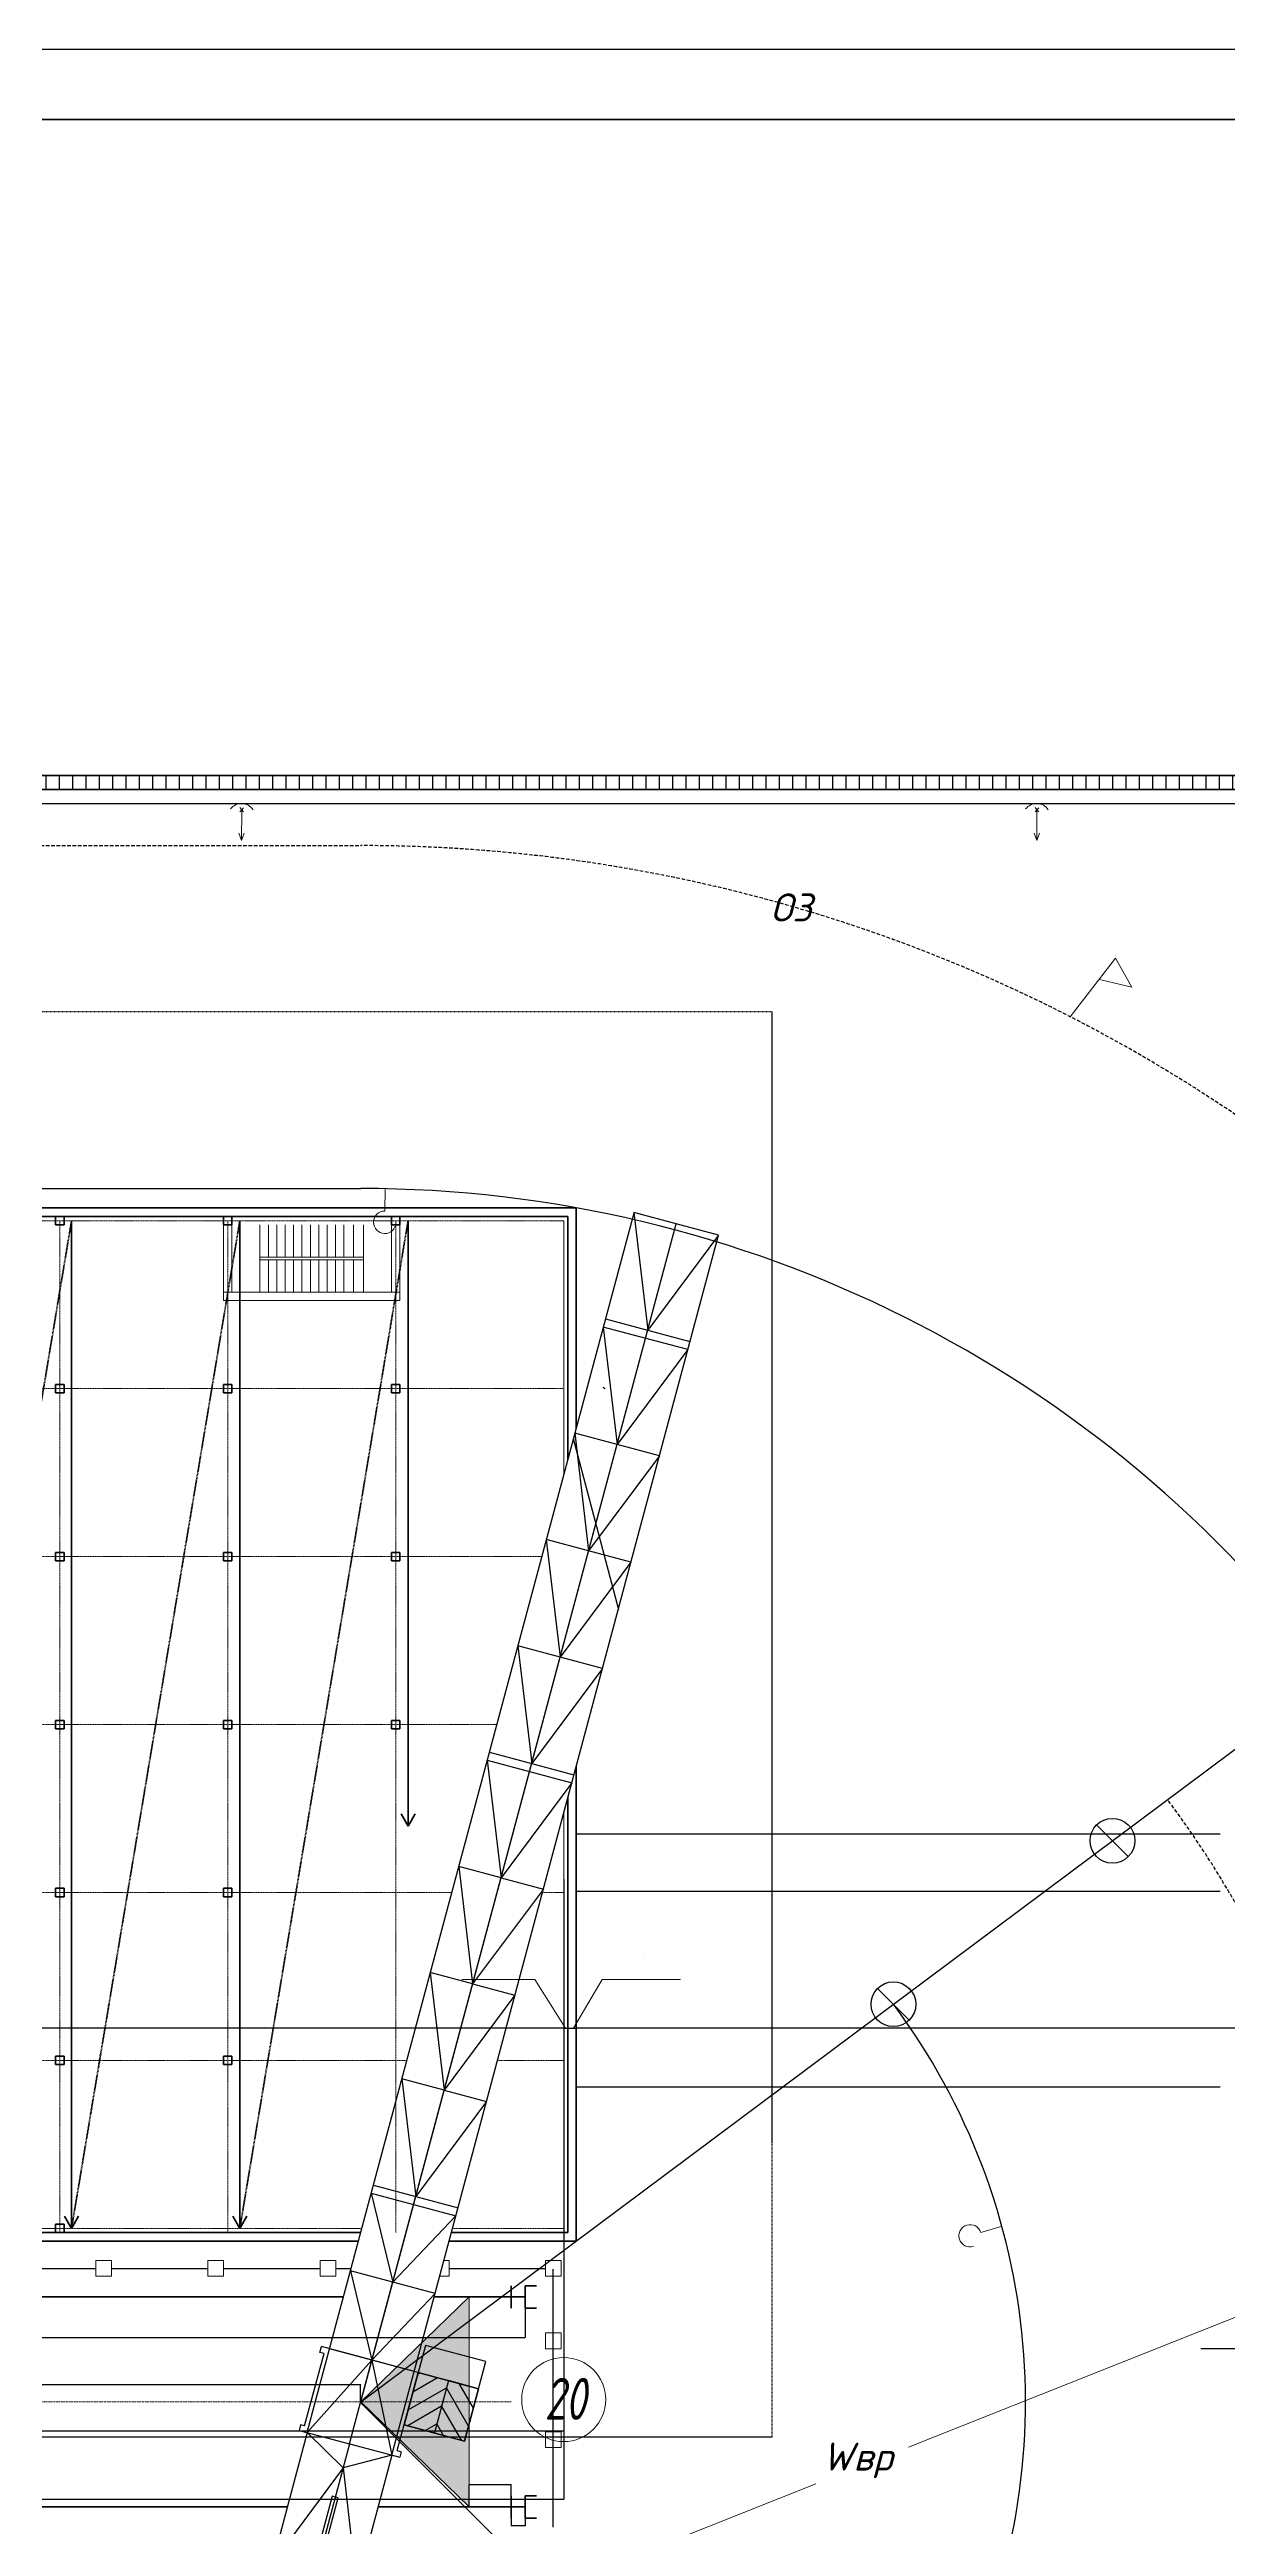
# Model space of a CAD drawing. Header units: millimetres. Extents: x -345369 to 252202, y 74562 to 424723.
# Drawn here: x -311697 to -303281, y 218973 to 236670 of the extents above; entities that cross this region are included whole.
import ezdxf

# ---------------------------------------------------------------- set-up
doc = ezdxf.new("R2010")
doc.units = ezdxf.units.MM
for name, pattern in [('ACAD_ISO10W100', [18, 12, -3, 0, -3]), ('DASHED2', [9.525, 6.35, -3.175]), ('DASHEDX2', [38.1, 25.4, -12.7]), ('GOST2.303 6', [12, 8, -1.5, 1, -1.5]), ('невидимая', [9.525, 6.35, -3.175])]:
    doc.linetypes.add(name, pattern=pattern)
for name, color, linetype, lineweight in [('0.3 мм', 7, 'Continuous', 30), ('0.5 мм', 7, 'Continuous', 50), ('красный', 1, 'Continuous', 13)]:
    doc.layers.add(name, color=color, linetype=linetype, lineweight=lineweight)
doc.layers.add('1STAIR2D', color=30, linetype='Continuous')
doc.styles.add('2.5', font='isocpeur.TTF', dxfattribs={"height": 2})
doc.styles.add('3 мм', font='simplex.shx', dxfattribs={"width": 0.7, "oblique": 10, "height": 3})
doc.styles.get("Standard").update_dxf_attribs({"font": 'isocpeur.TTF', "oblique": 15})
doc.dimstyles.new('М500 стройгенп', dxfattribs={"dimtxt": 2, "dimasz": 2, "dimexe": 1.25, "dimexo": 0.625, "dimtad": 1, "dimlfac": 500, "dimtxsty": '2.5', "dimblk": 'ARCHTICK', "dimcen": 2.5, "dimadec": 0, "dimazin": 0, "dimtfac": 1, "dimtmove": 0, "dimatfit": 3, "dimfxl": 1, "dimarcsym": 0})

# ---------------------------------------------------------------- blocks, each defined once
blk = doc.blocks.new('_ArchTick')
at = {"color": 0, "linetype": 'ByBlock', "const_width": 0.15}
blk.add_lwpolyline([(-0.5, -0.5), (0.5, 0.5)], dxfattribs=at)
blk = doc.blocks.new('*D574')
at = {"color": 0, "lineweight": -2, "transparency": 16777216}
for p, q in [((-306533, 222533), (-306533, 222534)), ((-300827, 222533), (-306533, 222533)), ((-300827, 222533), (-300827, 222534))]:
    blk.add_line(p, q, dxfattribs=at)
at = {"layer": 'Defpoints', "color": 0, "transparency": 16777216}
for p in [(-306533, 222533), (-306533, 222533), (-300827, 222533)]:
    blk.add_point(p, dxfattribs=at)
at = {"color": 0, "lineweight": -2, "transparency": 16777216, "xscale": 2, "yscale": 2, "zscale": 2, "rotation": 180}
blk.add_blockref('_ArchTick', (-306533, 222533), dxfattribs=at)
at = {"color": 0, "lineweight": -2, "transparency": 16777216, "xscale": 2, "yscale": 2, "zscale": 2}
blk.add_blockref('_ArchTick', (-300827, 222533), dxfattribs=at)
at = {"color": 0, "lineweight": 15, "transparency": 16777216, "insert": (-303680, 222534), "char_height": 2, "attachment_point": 5, "style": '2.5'}
blk.add_mtext('28500', dxfattribs=at)
blk = doc.blocks.new('*D575')
at = {"color": 0, "lineweight": -2, "transparency": 16777216}
for p, q in [((-307933, 222533), (-307933, 222534)), ((-306533, 222533), (-307933, 222533)), ((-306533, 222533), (-306533, 222534))]:
    blk.add_line(p, q, dxfattribs=at)
at = {"layer": 'Defpoints', "color": 0, "transparency": 16777216}
for p in [(-307933, 222533), (-307933, 222533), (-306533, 222533)]:
    blk.add_point(p, dxfattribs=at)
at = {"color": 0, "lineweight": -2, "transparency": 16777216, "xscale": 2, "yscale": 2, "zscale": 2, "rotation": 180}
blk.add_blockref('_ArchTick', (-307933, 222533), dxfattribs=at)
at = {"color": 0, "lineweight": -2, "transparency": 16777216, "xscale": 2, "yscale": 2, "zscale": 2}
blk.add_blockref('_ArchTick', (-306533, 222533), dxfattribs=at)
at = {"color": 0, "lineweight": 15, "transparency": 16777216, "insert": (-307233, 222534), "char_height": 2, "attachment_point": 5, "style": '2.5'}
blk.add_mtext('700000', dxfattribs=at)
blk = doc.blocks.new('*D576')
at = {"color": 0, "lineweight": -2, "transparency": 16777216}
for p, q in [((-329821, 222533), (-329821, 222534)), ((-308023, 222533), (-329821, 222533)), ((-308023, 222533), (-308023, 222534))]:
    blk.add_line(p, q, dxfattribs=at)
at = {"layer": 'Defpoints', "color": 0, "transparency": 16777216}
for p in [(-329821, 222533), (-329821, 222533), (-308023, 222533)]:
    blk.add_point(p, dxfattribs=at)
at = {"color": 0, "lineweight": -2, "transparency": 16777216, "xscale": 2, "yscale": 2, "zscale": 2, "rotation": 180}
blk.add_blockref('_ArchTick', (-329821, 222533), dxfattribs=at)
at = {"color": 0, "lineweight": -2, "transparency": 16777216, "xscale": 2, "yscale": 2, "zscale": 2}
blk.add_blockref('_ArchTick', (-308023, 222533), dxfattribs=at)
at = {"color": 0, "lineweight": 15, "transparency": 16777216, "insert": (-318922, 222534), "char_height": 2, "attachment_point": 5, "style": '2.5'}
blk.add_mtext('109000', dxfattribs=at)
blk = doc.blocks.new('*D683')
at = {"color": 0, "lineweight": -2, "transparency": 16777216}
for p, q in [((-328373, 219863), (-328373, 219989)), ((-328373, 219988), (-309474, 219988)), ((-309474, 219863), (-309474, 219989))]:
    blk.add_line(p, q, dxfattribs=at)
at = {"layer": 'Defpoints', "color": 0, "transparency": 16777216}
for p in [(-309474, 219988), (-328373, 219863), (-309474, 219863)]:
    blk.add_point(p, dxfattribs=at)
at = {"color": 0, "lineweight": -2, "transparency": 16777216, "xscale": 2, "yscale": 2, "zscale": 2, "rotation": 180}
blk.add_blockref('_ArchTick', (-328373, 219988), dxfattribs=at)
at = {"color": 0, "lineweight": -2, "transparency": 16777216, "xscale": 2, "yscale": 2, "zscale": 2}
blk.add_blockref('_ArchTick', (-309474, 219988), dxfattribs=at)
at = {"color": 0, "lineweight": 20, "transparency": 16777216, "insert": (-318923, 219989), "char_height": 2, "attachment_point": 5, "style": '2.5'}
blk.add_mtext('94500', dxfattribs=at)
blk = doc.blocks.new('*D684')
at = {"color": 0, "lineweight": -2, "transparency": 16777216}
for p, q in [((-329548, 220612), (-329548, 220322)), ((-308298, 220612), (-308298, 220322)), ((-329548, 220324), (-308298, 220324))]:
    blk.add_line(p, q, dxfattribs=at)
at = {"layer": 'Defpoints', "color": 0, "transparency": 16777216}
for p in [(-329548, 220613), (-308298, 220613), (-308298, 220324)]:
    blk.add_point(p, dxfattribs=at)
at = {"color": 0, "lineweight": -2, "transparency": 16777216, "xscale": 2, "yscale": 2, "zscale": 2, "rotation": 180}
blk.add_blockref('_ArchTick', (-329548, 220324), dxfattribs=at)
at = {"color": 0, "lineweight": -2, "transparency": 16777216, "xscale": 2, "yscale": 2, "zscale": 2}
blk.add_blockref('_ArchTick', (-308298, 220324), dxfattribs=at)
at = {"color": 0, "lineweight": 20, "transparency": 16777216, "insert": (-318923, 220325), "char_height": 2, "attachment_point": 5, "style": '2.5'}
blk.add_mtext('10625000', dxfattribs=at)
blk = doc.blocks.new('*D687')
at = {"color": 0, "lineweight": -2, "transparency": 16777216}
for p, q in [((-308698, 219113), (-308698, 219273)), ((-308698, 219272), (-308398, 219272)), ((-308398, 219113), (-308398, 219273))]:
    blk.add_line(p, q, dxfattribs=at)
at = {"layer": 'Defpoints', "color": 0, "transparency": 16777216}
for p in [(-308398, 219272), (-308698, 219113), (-308398, 219113)]:
    blk.add_point(p, dxfattribs=at)
at = {"color": 0, "lineweight": -2, "transparency": 16777216, "xscale": 2, "yscale": 2, "zscale": 2, "rotation": 180}
blk.add_blockref('_ArchTick', (-308698, 219272), dxfattribs=at)
at = {"color": 0, "lineweight": -2, "transparency": 16777216, "xscale": 2, "yscale": 2, "zscale": 2}
blk.add_blockref('_ArchTick', (-308398, 219272), dxfattribs=at)
at = {"color": 0, "lineweight": 20, "transparency": 16777216, "insert": (-308548, 219273), "char_height": 2, "attachment_point": 5, "style": '2.5'}
blk.add_mtext('150000', dxfattribs=at)
blk = doc.blocks.new('*D688')
at = {"color": 0, "lineweight": -2, "transparency": 16777216}
for p, q in [((-308398, 219112), (-308398, 218978)), ((-308298, 219112), (-308298, 218978)), ((-308398, 218979), (-308298, 218979))]:
    blk.add_line(p, q, dxfattribs=at)
at = {"layer": 'Defpoints', "color": 0, "transparency": 16777216}
for p in [(-308398, 219113), (-308298, 219113), (-308298, 218979)]:
    blk.add_point(p, dxfattribs=at)
at = {"color": 0, "lineweight": -2, "transparency": 16777216, "xscale": 2, "yscale": 2, "zscale": 2, "rotation": 180}
blk.add_blockref('_ArchTick', (-308398, 218979), dxfattribs=at)
at = {"color": 0, "lineweight": -2, "transparency": 16777216, "xscale": 2, "yscale": 2, "zscale": 2}
blk.add_blockref('_ArchTick', (-308298, 218979), dxfattribs=at)
at = {"color": 0, "lineweight": 20, "transparency": 16777216, "insert": (-308348, 218980), "char_height": 2, "attachment_point": 5, "style": '2.5'}
blk.add_mtext('50000', dxfattribs=at)
blk = doc.blocks.new('*D593')
at = {"color": 0, "lineweight": -2, "transparency": 16777216}
for p, q in [((-308023, 222533), (-308023, 222534)), ((-308023, 222533), (-307993, 222533)), ((-307993, 222533), (-307993, 222534))]:
    blk.add_line(p, q, dxfattribs=at)
at = {"layer": 'Defpoints', "color": 0, "transparency": 16777216}
for p in [(-308023, 222533), (-307993, 222533), (-307993, 222533)]:
    blk.add_point(p, dxfattribs=at)
at = {"color": 0, "lineweight": -2, "transparency": 16777216, "xscale": 2, "yscale": 2, "zscale": 2, "rotation": 180}
blk.add_blockref('_ArchTick', (-308023, 222533), dxfattribs=at)
at = {"color": 0, "lineweight": -2, "transparency": 16777216, "xscale": 2, "yscale": 2, "zscale": 2}
blk.add_blockref('_ArchTick', (-307993, 222533), dxfattribs=at)
at = {"color": 0, "lineweight": 20, "transparency": 16777216, "insert": (-308465, 223040), "char_height": 2, "attachment_point": 5, "style": '2.5'}
blk.add_mtext('200', dxfattribs=at)
blk = doc.blocks.new('*D594')
at = {"color": 0, "lineweight": -2, "transparency": 16777216}
for p, q in [((-307993, 222533), (-307993, 222534)), ((-307993, 222533), (-307933, 222533)), ((-307933, 222533), (-307933, 222534))]:
    blk.add_line(p, q, dxfattribs=at)
at = {"layer": 'Defpoints', "color": 0, "transparency": 16777216}
for p in [(-307993, 222533), (-307933, 222533), (-307933, 222533)]:
    blk.add_point(p, dxfattribs=at)
at = {"color": 0, "lineweight": -2, "transparency": 16777216, "xscale": 2, "yscale": 2, "zscale": 2, "rotation": 180}
blk.add_blockref('_ArchTick', (-307993, 222533), dxfattribs=at)
at = {"color": 0, "lineweight": -2, "transparency": 16777216, "xscale": 2, "yscale": 2, "zscale": 2}
blk.add_blockref('_ArchTick', (-307933, 222533), dxfattribs=at)
at = {"color": 0, "lineweight": 20, "transparency": 16777216, "insert": (-307451, 223021), "char_height": 2, "attachment_point": 5, "style": '2.5'}
blk.add_mtext('30000', dxfattribs=at)
blk = doc.blocks.new('*D690')
at = {"color": 0, "lineweight": -2, "transparency": 16777216}
for p, q in [((-318823, 221102), (-318823, 219654)), ((-308023, 221102), (-308023, 219654)), ((-318823, 219656), (-308023, 219656))]:
    blk.add_line(p, q, dxfattribs=at)
at = {"layer": 'Defpoints', "color": 0, "transparency": 16777216}
for p in [(-318823, 221103), (-308023, 221103), (-308023, 219656)]:
    blk.add_point(p, dxfattribs=at)
at = {"color": 0, "lineweight": -2, "transparency": 16777216, "xscale": 2, "yscale": 2, "zscale": 2, "rotation": 180}
blk.add_blockref('_ArchTick', (-318823, 219656), dxfattribs=at)
at = {"color": 0, "lineweight": -2, "transparency": 16777216, "xscale": 2, "yscale": 2, "zscale": 2}
blk.add_blockref('_ArchTick', (-308023, 219656), dxfattribs=at)
at = {"color": 0, "lineweight": 20, "transparency": 16777216, "insert": (-313423, 219657), "char_height": 2, "attachment_point": 5, "style": '2.5'}
blk.add_mtext('5400000', dxfattribs=at)
blk = doc.blocks.new('*D600')
at = {"color": 0, "lineweight": -2, "transparency": 16777216}
for p, q in [((-308023, 223598), (-308023, 219167)), ((-329823, 219655), (-329823, 219167)), ((-329823, 219168), (-308023, 219168))]:
    blk.add_line(p, q, dxfattribs=at)
at = {"layer": 'Defpoints', "color": 0, "transparency": 16777216}
for p in [(-308023, 223599), (-329823, 219656), (-308023, 219168)]:
    blk.add_point(p, dxfattribs=at)
at = {"color": 0, "lineweight": -2, "transparency": 16777216, "xscale": 2, "yscale": 2, "zscale": 2, "rotation": 180}
blk.add_blockref('_ArchTick', (-329823, 219168), dxfattribs=at)
at = {"color": 0, "lineweight": -2, "transparency": 16777216, "xscale": 2, "yscale": 2, "zscale": 2}
blk.add_blockref('_ArchTick', (-308023, 219168), dxfattribs=at)
at = {"color": 0, "lineweight": 20, "transparency": 16777216, "insert": (-318923, 219170), "char_height": 2, "attachment_point": 5, "style": '2.5'}
blk.add_mtext('10900000', dxfattribs=at)

msp = doc.modelspace()

# ---------------------------------------------------------------- hatches: boundary and pattern name
at = {"lineweight": 25}
h = msp.add_hatch(dxfattribs=at)
h.set_pattern_fill('ANSI31', color=256, scale=30, angle=45)
h.set_pattern_definition([(90, (-467359.26, -150275.32), (-95.25, 2e-14), [])])
h.paths.add_polyline_path([(-298808.962601, 231482.578109), (-305964.960649, 231482.578109), (-339024.224375, 231482.578109), (-338924.224375, 231382.578109), (-298908.962601, 231382.578109)])
at = {"lineweight": 20}
h = msp.add_hatch(color=256, dxfattribs=at)
h.dxf.hatch_style = 1
h.paths.add_polyline_path([(-329148.408323, 220612.578109), (-329148.408323, 219862.578109), (-328372.904858, 219862.578109)])
h.paths.add_polyline_path([(-328372.904858, 219862.578109), (-329148.408323, 219862.578109), (-329148.408323, 219112.578109)])
h.paths.add_polyline_path([(-308265.062024, 219540.068558), (-307695.062024, 219540.068558), (-307695.062024, 220260.068558), (-308265.062024, 220260.068558)], flags=9)
h = msp.add_hatch(color=256, dxfattribs=at)
h.dxf.hatch_style = 1
h.paths.add_polyline_path([(-308698.408323, 220612.578109), (-309473.911787, 219862.578109), (-308698.408323, 219862.578109)])
h.paths.add_polyline_path([(-309473.911787, 219862.578109), (-308698.408323, 219112.578109), (-308698.408323, 219862.578109)])
at = {"layer": '0.3 мм', "lineweight": 25, "ltscale": 100}
h = msp.add_hatch(dxfattribs=at)
h.set_pattern_fill('LINE', color=256, scale=29.8, angle=120.0076962163, style=0)
h.set_pattern_definition([(30.0077, (-320499.05, 209200.36), (47.3185, -81.93264), [])])
h.paths.add_polyline_path([(-309163.908994, 219699.183701), (-309063.692761, 220073.396831), (-308847.80057, 220015.579774), (-308948.016803, 219641.366644)])
h = msp.add_hatch(dxfattribs=at)
h.set_pattern_fill('LINE', color=256, scale=29.8, angle=120.0076962163, style=0)
h.set_pattern_definition([(120.0077, (-304160.11, 204824.71), (-81.93264, -47.3185), [])])
h.paths.add_polyline_path([(-308731.176874, 219583.295777), (-308630.960641, 219957.508907), (-308846.852831, 220015.325964), (-308947.069064, 219641.112834)])

# ---------------------------------------------------------------- linework, layer by layer
at = {"lineweight": 35}
for p, q in [((-339024.224375, 231482.578109), (-305964.960649, 231482.578109)), ((-298808.962601, 231482.578109), (-305964.960649, 231482.578109)), ((-338924.224375, 231382.578109), (-298908.962601, 231382.578109)), ((-307933.408323, 228394.620601), (-329913.408323, 228394.620601)), ((-329853.408323, 228332.578109), (-307993.408323, 228332.578109)), ((-311653.408323, 228272.578109), (-311653.408323, 228332.578109)), ((-311593.408323, 228332.578109), (-311593.408323, 228272.578109)), ((-310453.408323, 228272.578109), (-310453.408323, 228332.578109)), ((-310393.408323, 228332.578109), (-310393.408323, 228272.578109)), ((-309253.408323, 228272.578109), (-309253.408323, 228332.578109)), ((-309193.408323, 228332.578109), (-309193.408323, 228272.578109)), ((-307993.408323, 228332.578109), (-307993.408323, 226596.91024)), ((-307993.408323, 228332.578109), (-307993.408323, 226596.91024)), ((-307933.408323, 226820.8368), (-307933.408323, 228394.620601)), ((-311593.408323, 228272.578109), (-311653.408323, 228272.578109)), ((-310393.408323, 228272.578109), (-310453.408323, 228272.578109)), ((-309193.408323, 228272.578109), (-309253.408323, 228272.578109)), ((-309193.408323, 228272.578109), (-309253.408323, 228272.578109)), ((-311653.408323, 227132.578109), (-311593.408323, 227132.578109)), ((-311653.408323, 227072.578109), (-311653.408323, 227132.578109)), ((-311593.408323, 227072.578109), (-311653.408323, 227072.578109)), ((-311593.408323, 227132.578109), (-311593.408323, 227072.578109)), ((-310453.408323, 227132.578109), (-310393.408323, 227132.578109)), ((-310453.408323, 227072.578109), (-310453.408323, 227132.578109)), ((-310393.408323, 227072.578109), (-310453.408323, 227072.578109)), ((-310393.408323, 227132.578109), (-310393.408323, 227072.578109)), ((-309253.408323, 227132.578109), (-309193.408323, 227132.578109)), ((-309253.408323, 227072.578109), (-309253.408323, 227132.578109)), ((-309193.408323, 227072.578109), (-309253.408323, 227072.578109)), ((-309193.408323, 227132.578109), (-309193.408323, 227072.578109)), ((-311653.408323, 225932.578109), (-311593.408323, 225932.578109)), ((-311653.408323, 225872.578109), (-311653.408323, 225932.578109)), ((-311593.408323, 225872.578109), (-311653.408323, 225872.578109)), ((-311593.408323, 225932.578109), (-311593.408323, 225872.578109)), ((-310453.408323, 225932.578109), (-310393.408323, 225932.578109)), ((-310453.408323, 225872.578109), (-310453.408323, 225932.578109)), ((-310393.408323, 225872.578109), (-310453.408323, 225872.578109)), ((-310393.408323, 225932.578109), (-310393.408323, 225872.578109)), ((-309253.408323, 225932.578109), (-309193.408323, 225932.578109)), ((-309253.408323, 225872.578109), (-309253.408323, 225932.578109)), ((-309193.408323, 225872.578109), (-309253.408323, 225872.578109)), ((-309193.408323, 225932.578109), (-309193.408323, 225872.578109)), ((-311653.408323, 224732.578109), (-311593.408323, 224732.578109)), ((-311653.408323, 224672.578109), (-311653.408323, 224732.578109)), ((-311593.408323, 224672.578109), (-311653.408323, 224672.578109)), ((-311593.408323, 224732.578109), (-311593.408323, 224672.578109)), ((-310453.408323, 224732.578109), (-310393.408323, 224732.578109)), ((-310453.408323, 224672.578109), (-310453.408323, 224732.578109)), ((-310393.408323, 224672.578109), (-310453.408323, 224672.578109)), ((-310393.408323, 224732.578109), (-310393.408323, 224672.578109)), ((-309253.408323, 224732.578109), (-309193.408323, 224732.578109)), ((-309253.408323, 224672.578109), (-309253.408323, 224732.578109)), ((-309193.408323, 224672.578109), (-309253.408323, 224672.578109)), ((-309193.408323, 224732.578109), (-309193.408323, 224672.578109)), ((-307933.408323, 221012.578109), (-307933.408323, 224405.346773)), ((-307993.408323, 224181.303351), (-307993.408323, 221072.578109)), ((-307993.408323, 224181.303351), (-307993.408323, 221072.578109)), ((-311653.408323, 223532.578109), (-311593.408323, 223532.578109)), ((-311653.408323, 223472.578109), (-311653.408323, 223532.578109)), ((-311593.408323, 223532.578109), (-311593.408323, 223472.578109)), ((-310453.408323, 223532.578109), (-310393.408323, 223532.578109)), ((-310453.408323, 223472.578109), (-310453.408323, 223532.578109)), ((-310393.408323, 223532.578109), (-310393.408323, 223472.578109)), ((-307993.408323, 223532.578109), (-307993.408323, 223472.578109)), ((-311593.408323, 223472.578109), (-311653.408323, 223472.578109)), ((-310393.408323, 223472.578109), (-310453.408323, 223472.578109)), ((-311653.408323, 222332.578109), (-311593.408323, 222332.578109)), ((-311653.408323, 222272.578109), (-311653.408323, 222332.578109)), ((-311593.408323, 222332.578109), (-311593.408323, 222272.578109)), ((-310453.408323, 222332.578109), (-310393.408323, 222332.578109)), ((-310453.408323, 222272.578109), (-310453.408323, 222332.578109)), ((-310393.408323, 222332.578109), (-310393.408323, 222272.578109)), ((-307993.408323, 222332.578109), (-307993.408323, 222272.578109)), ((-311593.408323, 222272.578109), (-311653.408323, 222272.578109)), ((-310393.408323, 222272.578109), (-310453.408323, 222272.578109)), ((-309473.625442, 221072.578109), (-329853.408323, 221072.578109)), ((-309473.625442, 221072.578109), (-329853.408323, 221072.578109)), ((-311653.408323, 221132.578109), (-311593.408323, 221132.578109)), ((-311653.408323, 221072.578109), (-311653.408323, 221132.578109)), ((-311593.408323, 221072.578109), (-311653.408323, 221072.578109)), ((-311593.408323, 221132.578109), (-311593.408323, 221072.578109)), ((-307993.408323, 221072.578109), (-308825.941199, 221072.578109)), ((-307993.408323, 221072.578109), (-308825.941199, 221072.578109)), ((-307993.408323, 221072.578109), (-308053.408323, 221072.578109)), ((-307993.408323, 221132.578109), (-307993.408323, 221072.578109)), ((-329913.408323, 221012.578109), (-309489.702141, 221012.578109)), ((-308842.009513, 221012.578109), (-307933.408323, 221012.578109)), ((-318923.408323, 220612.578109), (-309596.880137, 220612.578109)), ((-308949.131604, 220612.578109), (-308298.408323, 220612.578109)), ((-308298.408323, 220612.578109), (-308498.408323, 220612.578109)), ((-318923.408323, 219112.578109), (-309998.69197, 219112.578109)), ((-309350.839448, 219112.578109), (-308298.408323, 219112.578109)), ((-308398.408323, 219112.578109), (-308698.408323, 219112.578109)), ((-308398.408323, 219112.578109), (-308548.408323, 219112.578109)), ((-308298.408323, 219112.578109), (-308498.408323, 219112.578109)), ((-308298.408323, 219112.578109), (-308398.408323, 219112.578109))]:
    msp.add_line(p, q, dxfattribs=at)
at = {"color": 1, "lineweight": 25}
msp.add_line((-337157.035021, 231282.578109), (-302030.482727, 231282.578109), dxfattribs=at)
at = {"linetype": 'DASHEDX2', "lineweight": 30}
msp.add_line((-328372.904858, 230982.578109), (-309473.911787, 230982.578109), dxfattribs=at)
at = {"linetype": 'DASHED2', "lineweight": 25}
for p, q in [((-306533.408323, 229794.620601), (-331313.408323, 229794.620601)), ((-306533.408323, 219612.578109), (-306533.408323, 229794.620601)), ((-331313.408323, 219612.578109), (-306533.408323, 219612.578109))]:
    msp.add_line(p, q, dxfattribs=at)
at = {"lineweight": 30}
for p, q in [((-328372.904858, 228532.578109), (-309473.911787, 228532.578109)), ((-309473.911787, 219862.578109), (-300563.003062, 226514.653402))]:
    msp.add_line(p, q, dxfattribs=at)
at = {"lineweight": 13}
for p, q in [((-309298.152431, 228530.796418), (-309300.645385, 228370.816107)), ((-304889.918475, 221118.891903), (-305043.09386, 221072.661869)), ((-311365.047954, 220872.654222), (-311365.047954, 220760.654409)), ((-311253.048141, 220760.654409), (-311253.048141, 220872.654222)), ((-310453.049474, 220872.654222), (-310565.049288, 220872.654222)), ((-310565.049288, 220872.654222), (-310565.049288, 220760.654409)), ((-310453.049474, 220760.654409), (-310453.049474, 220872.654222)), ((-309652.065577, 220872.654222), (-309764.065391, 220872.654222)), ((-309764.065391, 220872.654222), (-309764.065391, 220760.654409)), ((-309652.065577, 220760.654409), (-309652.065577, 220872.654222)), ((-308842.08011, 220872.654222), (-308879.481861, 220872.654222)), ((-308842.08011, 220760.654409), (-308842.08011, 220872.654222)), ((-308041.096214, 220872.654222), (-308153.096027, 220872.654222)), ((-308153.096027, 220872.654222), (-308153.096027, 220760.654409)), ((-308041.096214, 220760.654409), (-308041.096214, 220872.654222)), ((-311365.047954, 220760.654409), (-311253.048141, 220760.654409)), ((-310565.049288, 220760.654409), (-310453.049474, 220760.654409)), ((-309764.065391, 220760.654409), (-309652.065577, 220760.654409)), ((-308909.475997, 220760.654409), (-308842.08011, 220760.654409)), ((-308153.096027, 220760.654409), (-308041.096214, 220760.654409)), ((-308041.096214, 220355.393417), (-308153.096027, 220355.393417)), ((-308153.096027, 220355.393417), (-308153.096027, 220243.393604)), ((-308041.096214, 220243.393604), (-308041.096214, 220355.393417)), ((-308153.096027, 220243.393604), (-308041.096214, 220243.393604)), ((-308041.096214, 219649.277718), (-308153.096027, 219649.277718)), ((-308153.096027, 219649.277718), (-308153.096027, 219537.277904)), ((-308041.096214, 219537.277904), (-308041.096214, 219649.277718)), ((-308153.096027, 219537.277904), (-308041.096214, 219537.277904))]:
    msp.add_line(p, q, dxfattribs=at)
at = {"linetype": 'GOST2.303 6', "lineweight": 20}
for p, q in [((-331514.857597, 228302.578109), (-308023.408323, 228302.578109)), ((-331514.857597, 228302.578109), (-308023.408323, 228302.578109)), ((-311623.408323, 221072.578109), (-311623.408323, 228302.578109)), ((-310423.408323, 221072.578109), (-310423.408323, 228302.578109)), ((-309223.408323, 221072.578109), (-309223.408323, 228302.578109)), ((-329853.408323, 227102.578109), (-308023.408323, 227102.578109)), ((-329853.408323, 225902.578109), (-308179.451139, 225902.578109)), ((-329853.408323, 224702.578109), (-308500.985127, 224702.578109)), ((-329853.408323, 223502.578109), (-308822.519115, 223502.578109)), ((-308175.174492, 223502.578109), (-308023.408323, 223502.578109)), ((-329853.408323, 222302.578109), (-309144.053104, 222302.578109)), ((-308496.540767, 222302.578109), (-308023.408323, 222302.578109)), ((-329823.408323, 221102.578109), (-309465.587092, 221102.578109)), ((-329823.408323, 221102.578109), (-309465.587092, 221102.578109)), ((-308817.907042, 221102.578109), (-308023.408323, 221102.578109)), ((-308817.907042, 221102.578109), (-308023.408323, 221102.578109))]:
    msp.add_line(p, q, dxfattribs=at)
at = {"linetype": 'невидимая', "lineweight": 50}
for p, q in [((-312741.856665, 221102.578109), (-311539.610182, 228302.578109)), ((-311539.610182, 221102.578109), (-310337.3637, 228302.578109)), ((-310337.3637, 221102.578109), (-309135.117217, 228302.578109))]:
    msp.add_line(p, q, dxfattribs=at)
at = {"lineweight": 50}
for p, q in [((-311539.610182, 221102.578109), (-311539.610182, 228302.578109)), ((-310337.3637, 221102.578109), (-310337.3637, 228302.578109)), ((-309135.117217, 223977.350251), (-309135.117217, 228302.578109)), ((-309135.117217, 223977.350251), (-309185.117217, 224063.952792)), ((-309135.117217, 223977.350251), (-309085.117217, 224063.952792)), ((-311539.610182, 221102.578109), (-311589.610182, 221189.180649)), ((-311539.610182, 221102.578109), (-311489.610182, 221189.180649)), ((-310337.3637, 221102.578109), (-310387.3637, 221189.180649)), ((-310337.3637, 221102.578109), (-310287.3637, 221189.180649))]:
    msp.add_line(p, q, dxfattribs=at)
at = {"lineweight": 20}
for p, q in [((-310453.408323, 228332.578109), (-310453.408323, 227732.578109)), ((-310393.408323, 228332.578109), (-310393.408323, 227792.578109)), ((-309193.408323, 228332.578109), (-309193.408323, 227732.578109)), ((-308023.408323, 228302.578109), (-308023.408323, 226484.946959)), ((-308023.408323, 226484.946959), (-308023.408323, 228302.578109)), ((-308023.408323, 228302.578109), (-308023.408323, 226484.946959)), ((-310193.408323, 227792.578109), (-310193.408323, 228272.578109)), ((-310133.408323, 228042.578109), (-310133.408323, 228272.578109)), ((-310073.408323, 228042.578109), (-310073.408323, 228272.578109)), ((-310013.408323, 228042.578109), (-310013.408323, 228272.578109)), ((-309953.408323, 228042.578109), (-309953.408323, 228272.578109)), ((-309893.408323, 228042.578109), (-309893.408323, 228272.578109)), ((-309833.408323, 228042.578109), (-309833.408323, 228272.578109)), ((-309773.408323, 228042.578109), (-309773.408323, 228272.578109)), ((-309713.408323, 228042.578109), (-309713.408323, 228272.578109)), ((-309653.408323, 228042.578109), (-309653.408323, 228272.578109)), ((-309593.408323, 228042.578109), (-309593.408323, 228272.578109)), ((-309525.653548, 228042.578109), (-309525.653548, 228272.578109)), ((-309453.408323, 227792.578109), (-309453.408323, 228272.578109)), ((-309253.408323, 228272.578109), (-309253.408323, 227792.578109)), ((-310193.408323, 228042.578109), (-309453.408323, 228042.578109)), ((-310193.408323, 228022.578109), (-309453.408323, 228022.578109)), ((-310133.408323, 227792.578109), (-310133.408323, 228022.578109)), ((-310073.408323, 227792.578109), (-310073.408323, 228022.578109)), ((-310013.408323, 227792.578109), (-310013.408323, 228022.578109)), ((-309953.408323, 227792.578109), (-309953.408323, 228022.578109)), ((-309893.408323, 227792.578109), (-309893.408323, 228022.578109)), ((-309833.408323, 227792.578109), (-309833.408323, 228022.578109)), ((-309773.408323, 227792.578109), (-309773.408323, 228022.578109)), ((-309713.408323, 227792.578109), (-309713.408323, 228022.578109)), ((-309653.408323, 227792.578109), (-309653.408323, 228022.578109)), ((-309593.408323, 227792.578109), (-309593.408323, 228022.578109)), ((-309525.653548, 227792.578109), (-309525.653548, 228022.578109)), ((-310453.408323, 227792.578109), (-309193.408323, 227792.578109)), ((-310393.408323, 227792.578109), (-310093.408323, 227792.578109)), ((-310393.408323, 227792.578109), (-310243.408323, 227792.578109)), ((-310393.408323, 227792.578109), (-310193.408323, 227792.578109)), ((-310193.408323, 227792.578109), (-310133.408323, 227792.578109)), ((-309253.408323, 227792.578109), (-309453.408323, 227792.578109)), ((-310453.408323, 227732.578109), (-309193.408323, 227732.578109)), ((-308023.408323, 224069.28164), (-308023.408323, 220179.675355)), ((-308023.408323, 220179.675355), (-308023.408323, 224069.28164)), ((-308023.408323, 224069.28164), (-308023.408323, 220179.675355)), ((-308229.637928, 222881.994806), (-308749.9492, 222881.994806)), ((-308009.819415, 222532.541663), (-308229.637928, 222881.994806)), ((-307952.804942, 222532.541663), (-307747.839114, 222881.994806)), ((-307747.839114, 222881.994806), (-307187.703371, 222881.994806)), ((-310453.408323, 221072.578109), (-309473.625442, 221072.578109)), ((-311253.048141, 220872.654222), (-311365.047954, 220872.654222)), ((-311253.048141, 220816.654316), (-310565.049288, 220816.654316)), ((-309473.911787, 219862.578109), (-308698.408323, 220612.578109)), ((-308698.408323, 219112.578109), (-308698.408323, 220612.578109)), ((-308698.408323, 219112.578109), (-309473.911787, 219862.578109)), ((-308498.408323, 219112.578109), (-309098.408323, 219112.578109))]:
    msp.add_line(p, q, dxfattribs=at)
at = {"lineweight": 25}
for p, q in [((-307742.523817, 227112.590361), (-307728.081173, 227104.182627)), ((-307955.311563, 226747.067671), (-307632.470768, 225524.67419)), ((-304215.819825, 223985.386733), (-303989.546032, 223759.11294)), ((-305780.680299, 222817.204002), (-305554.406506, 222590.930209)), ((-312053.281856, 220816.654316), (-311365.047954, 220816.654316)), ((-311253.048141, 220816.654316), (-310565.049288, 220816.654316)), ((-310453.049474, 220816.654316), (-310048.286847, 220816.654316)), ((-310453.049474, 220816.654316), (-309905.411518, 220816.654316)), ((-309905.411518, 220816.654316), (-309764.065391, 220816.654316)), ((-309652.065577, 220816.654316), (-309542.211712, 220816.60665)), ((-308842.08011, 220816.654316), (-308294.442154, 220816.654316)), ((-308294.442154, 220816.654316), (-308153.096027, 220816.654316)), ((-308098.408323, 218968.578016), (-308098.408323, 220812.578109))]:
    msp.add_line(p, q, dxfattribs=at)
at = {"color": 5, "lineweight": 30}
msp.add_line((-303333.015029, 223919.563361), (-307933.408323, 223919.563361), dxfattribs=at)
at = {"color": 3, "lineweight": 30}
msp.add_line((-303333.015029, 223510.888802), (-307933.408323, 223510.888802), dxfattribs=at)
at = {"color": 240, "lineweight": 30, "true_color": 0xed1f24}
msp.add_line((-303333.015029, 222111.864083), (-307933.408323, 222111.864083), dxfattribs=at)
at = {"color": 1, "lineweight": 20}
for p, q in [((-300259.210343, 221645.702424), (-305560.499374, 219539.192989)), ((-308405.039919, 218788.599433), (-309476.507879, 219860.067393)), ((-306221.137954, 219276.682986), (-307775.924487, 218658.876169))]:
    msp.add_line(p, q, dxfattribs=at)
at = {"color": 7, "lineweight": 25}
msp.add_line((-303472.083311, 220243.417532), (-299211.518206, 220243.417532), dxfattribs=at)
at = {"linetype": 'ACAD_ISO10W100', "lineweight": 20}
msp.add_line((-308398.408323, 219862.578109), (-329448.408323, 219862.578109), dxfattribs=at)
at = {"lineweight": 25}
for centre in [(-304102.682928, 223872.249837), (-305667.543402, 222704.067105)]:
    msp.add_circle(centre, 159.999733, dxfattribs=at)
at = {"lineweight": 20}
msp.add_circle((-308023.408323, 219879.675355), 300, dxfattribs=at)
at = {"linetype": 'DASHEDX2', "lineweight": 30}
for centre, radius, start, end in [((-309473.911787, 219862.578109), 11120, 36.7416776185, 90), ((-309470.443256, 219857.085134), 7194.507861, 269.9723772298, 36.7932564992)]:
    msp.add_arc(centre, radius, start, end, dxfattribs=at)
at = {"lineweight": 30}
for radius, start, end in [(8670, 36.7416776185, 90), (4750, 270, 36.7416776185)]:
    msp.add_arc((-309473.911787, 219862.578109), radius, start, end, dxfattribs=at)
at = {"lineweight": 13}
for centre, start, end in [((-309301.891862, 228290.825952), 89.107239091, 359.1072390893), ((-305119.681553, 221049.546852), 16.7943979952, 286.7943979952)]:
    msp.add_arc(centre, 79.999867, start, end, dxfattribs=at)
at = {"layer": '0.3 мм', "lineweight": 20}
for p, q in [((-304081.415069, 230178.35975), (-304403.780613, 229759.454883)), ((-304081.415069, 230178.35975), (-303964.345272, 229970.469074)), ((-304196.214946, 230026.685838), (-303964.345272, 229970.469074))]:
    msp.add_line(p, q, dxfattribs=at)
at = {"layer": '0.3 мм', "lineweight": 25, "ltscale": 50}
for p, q in [((-309796.245013, 219868.526594), (-307521.036255, 228359.854444)), ((-309493.995946, 219787.582713), (-307219.894527, 228279.207114)), ((-309191.74688, 219706.638833), (-306917.645461, 228198.263234)), ((-307725.582547, 227600.498341), (-307121.084414, 227438.61058)), ((-307136.502296, 227381.039329), (-307741.000429, 227542.92709)), ((-308569.711587, 224448.472362), (-307965.213454, 224286.584601)), ((-308554.293705, 224506.043613), (-307949.795572, 224344.155851)), ((-309383.004863, 221411.588884), (-308778.50673, 221249.701123)), ((-309398.422745, 221354.017633), (-308793.924612, 221192.129872)), ((-309856.292928, 219644.304255), (-309796.245013, 219868.526594)), ((-309856.292928, 219644.304255), (-310357.374093, 217773.238606)), ((-309251.794795, 219482.416494), (-309191.74688, 219706.638833)), ((-309554.043861, 219563.360375), (-310055.125027, 217692.294725)), ((-309251.794795, 219482.416494), (-309752.87596, 217611.350845))]:
    msp.add_line(p, q, dxfattribs=at)
at = {"layer": '0.3 мм', "lineweight": 25, "ltscale": 200}
for p, q in [((-306917.645461, 228198.263234), (-307522.143594, 228360.150995)), ((-307522.143594, 228360.150995), (-307423.33348, 227519.554461)), ((-309473.911787, 219862.578109), (-307219.894527, 228279.207114)), ((-306917.645461, 228198.263234), (-307423.33348, 227519.554461)), ((-307741.000429, 227542.92709), (-307642.036137, 226702.906268)), ((-307136.502296, 227381.039329), (-307642.036137, 226702.906268)), ((-307339.78707, 226621.962388), (-307944.285203, 226783.850149)), ((-307944.285203, 226783.850149), (-307845.320911, 225943.829327)), ((-307339.78707, 226621.962388), (-307845.320911, 225943.829327)), ((-307543.071844, 225862.885447), (-308147.569977, 226024.773208)), ((-308147.569977, 226024.773208), (-308048.605685, 225184.752386)), ((-307543.071844, 225862.885447), (-308048.605685, 225184.752386)), ((-307746.356619, 225103.808505), (-308350.854752, 225265.696266)), ((-308350.854752, 225265.696266), (-308252.044638, 224425.099732)), ((-307746.356619, 225103.808505), (-308252.044638, 224425.099732)), ((-308569.711587, 224448.472362), (-308470.747294, 223608.45154)), ((-307965.213454, 224286.584601), (-308470.747294, 223608.45154)), ((-308470.747294, 223608.45154), (-308772.996361, 223689.395421)), ((-308772.996361, 223689.395421), (-308674.032069, 222849.374599)), ((-308168.498228, 223527.507659), (-308674.032069, 222849.374599)), ((-308470.747294, 223608.45154), (-308168.498228, 223527.507659)), ((-308674.032069, 222849.374599), (-308976.281135, 222930.318479)), ((-308976.281135, 222930.318479), (-308877.316843, 222090.297657)), ((-308674.032069, 222849.374599), (-308371.783002, 222768.430718)), ((-308371.783002, 222768.430718), (-308877.316843, 222090.297657)), ((-308877.316843, 222090.297657), (-309179.56591, 222171.241538)), ((-309179.56591, 222171.241538), (-309080.755796, 221330.645004)), ((-308575.067777, 222009.353777), (-309080.755796, 221330.645004)), ((-308877.316843, 222090.297657), (-308575.067777, 222009.353777)), ((-309398.422745, 221354.017633), (-309244.976696, 220717.434798)), ((-308793.924612, 221192.129872), (-309244.976696, 220717.434798)), ((-308942.727629, 220636.490918), (-309547.225762, 220798.378679)), ((-309547.225762, 220798.378679), (-309393.779713, 220161.795843)), ((-308942.727629, 220636.490918), (-309393.84193, 220161.726231)), ((-309393.779713, 220161.795843), (-309856.292928, 219644.304255)), ((-309062.745022, 220073.143022), (-309753.600031, 220258.157606)), ((-309091.530647, 220080.851963), (-309696.02878, 220242.739724)), ((-309393.84193, 220161.726231), (-309251.794795, 219482.416494)), ((-309913.864179, 219659.722137), (-309194.223544, 219466.998612)), ((-309856.292928, 219644.304255), (-309600.013651, 219391.706559)), ((-309251.794795, 219482.416494), (-309600.028326, 219391.651761)), ((-309600.013651, 219391.706559), (-310106.83351, 218708.771431)), ((-309600.028326, 219391.651761), (-309501.681901, 218549.323787))]:
    msp.add_line(p, q, dxfattribs=at)
at = {"layer": '0.3 мм', "lineweight": 35}
for p, q in [((-308398.408323, 220532.578109), (-308398.408323, 220692.578109)), ((-308298.408323, 220612.578109), (-308298.408323, 220692.578109)), ((-308298.408323, 220692.578109), (-308218.408323, 220692.578109)), ((-308298.408323, 220612.578109), (-308298.408323, 220532.578109)), ((-308298.408323, 220532.578109), (-308218.408323, 220532.578109)), ((-308398.408323, 219032.578109), (-308398.408323, 219192.578109)), ((-308298.408323, 219112.578109), (-308298.408323, 219192.578109)), ((-308298.408323, 219192.578109), (-308218.408323, 219192.578109)), ((-308298.408323, 219112.578109), (-308298.408323, 219032.578109)), ((-308298.408323, 219032.578109), (-308218.408323, 219032.578109))]:
    msp.add_line(p, q, dxfattribs=at)
at = {"layer": '0.3 мм', "lineweight": 25, "ltscale": 100}
for p, q in [((-309874.326948, 219692.160302), (-309735.786036, 220209.47997)), ((-309212.257564, 219514.854659), (-309062.745022, 220073.143022)), ((-308630.960641, 219957.508907), (-309062.745022, 220073.143022)), ((-308846.852831, 220015.325964), (-308947.069064, 219641.112834)), ((-308731.176874, 219583.295777), (-308579.058808, 220151.313311)), ((-309903.112574, 219699.869243), (-309913.864179, 219659.722137)), ((-309874.326948, 219692.160302), (-309903.112574, 219699.869243)), ((-309162.961255, 219698.929892), (-308731.176874, 219583.295777)), ((-309212.257564, 219514.854659), (-309183.471939, 219507.145718)), ((-309183.471939, 219507.145718), (-309194.223544, 219466.998612))]:
    msp.add_line(p, q, dxfattribs=at)
for points in [[(-308630.960641, 219957.508907), (-308579.058808, 220151.313311), (-309010.843189, 220266.947426), (-309062.745022, 220073.143022)], [(-309162.961255, 219698.929892), (-309062.745022, 220073.143022), (-308630.960641, 219957.508907), (-308731.176874, 219583.295777)], [(-308731.176874, 219583.295777), (-308630.960641, 219957.508907), (-308846.852831, 220015.325964), (-308947.069064, 219641.112834)]]:
    msp.add_lwpolyline(points, close=True, dxfattribs=at)
at = {"layer": '0.3 мм', "lineweight": 25, "ltscale": 50}
msp.add_lwpolyline([(-309721.078884, 218856.372123), (-309634.767188, 219178.664919), (-309676.382788, 219189.809794), (-309762.694484, 218867.516999)], close=True, dxfattribs=at)
at = {"layer": '0.5 мм', "lineweight": 25, "ltscale": 100}
for p, q in [((-309764.571661, 220217.188911), (-309753.600031, 220258.157606)), ((-309735.786036, 220209.47997), (-309764.571661, 220217.188911)), ((-309010.843189, 220266.947426), (-309162.961255, 219698.929892)), ((-308579.058808, 220151.313311), (-309010.843189, 220266.947426))]:
    msp.add_line(p, q, dxfattribs=at)
at = {"layer": '0.5 мм', "lineweight": 25, "ltscale": 50}
msp.add_line((-309554.043861, 219563.360375), (-309493.995946, 219787.582713), dxfattribs=at)
at = {"layer": '1STAIR2D'}
msp.add_line((-261269.368414, 236670.168713), (-345269.368414, 236670.168713), dxfattribs=at)
at = {"layer": '1STAIR2D', "lineweight": 100}
msp.add_line((-261769.368414, 236170.168713), (-343269.368414, 236170.168713), dxfattribs=at)
at = {"layer": 'красный', "color": 1, "lineweight": 20}
for p, q in [((-310323.367657, 231238.738798), (-310336.72399, 231223.989016)), ((-310323.367657, 231238.738798), (-310336.611622, 231253.589559)), ((-310323.367657, 231238.738798), (-310324.2047, 231018.240754)), ((-310323.367657, 231238.738798), (-310310.011324, 231253.48858)), ((-310323.367657, 231238.738798), (-310310.123692, 231223.888037)), ((-304642.060791, 231238.738798), (-304655.417124, 231223.989016)), ((-304642.060791, 231238.738798), (-304655.304756, 231253.589559)), ((-304642.060791, 231238.738798), (-304642.897834, 231018.240754)), ((-304642.060791, 231238.738798), (-304628.704458, 231253.48858)), ((-304642.060791, 231238.738798), (-304628.816826, 231223.888037)), ((-310344.14863, 231071.114941), (-310324.2047, 231018.240754)), ((-310324.2047, 231018.240754), (-310305.280717, 231070.967393)), ((-304662.841764, 231071.114941), (-304642.897834, 231018.240754)), ((-304642.897834, 231018.240754), (-304623.973851, 231070.967393))]:
    msp.add_line(p, q, dxfattribs=at)
for centre in [(-310325.424611, 231181.675247), (-304644.117745, 231181.675247)]:
    msp.add_arc(centre, 100.953393, 34.59358723, 141.7806080274, dxfattribs=at)

# ---------------------------------------------------------------- texts
at = {"lineweight": 40, "char_height": 200, "width": 1600, "attachment_point": 5}
for s, insert in [('ОЗ', (-306398.368179, 230540.510225)), ('Wвр', (-305925.59591, 219445.339477))]:
    msp.add_mtext(s, dxfattribs=dict(at, insert=insert))
at = {"lineweight": 20, "insert": (-308160.062024, 220035.068558), "char_height": 300, "attachment_point": 1, "style": '3 мм'}
msp.add_mtext_dynamic_manual_height_columns('20', width=19.8928994, gutter_width=15, heights=[0], dxfattribs=at)

# ---------------------------------------------------------------- dimensions: what is measured, and where the dimension line sits
at = {"lineweight": 20}
for base, p1, p2, picture, middle in [((-308023.4083229175, 219168.0014764365), (-329823.4083229175, 219655.5497194861), (-308023.4083229175, 223598.6552932748), '*D600', (-318923.4083229175, 219169.6264764365)), ((-308023.4083229175, 219655.5497194861), (-318823.4083229175, 221102.5781091025), (-308023.4083229175, 221102.5781091025), '*D690', (-313423.4083229175, 219657.1747194861)), ((-308298.4083229175, 220323.7097221363), (-329548.4083229175, 220612.578109102), (-308298.4083229175, 220612.578109102), '*D684', (-318923.4083229175, 220325.3347221363)), ((-308398.408323, 219271.647113), (-308698.408323, 219112.578109), (-308398.408323, 219112.578109), '*D687', (-308548.408323, 219273.272113)), ((-308298.408323, 218978.853435), (-308398.408323, 219112.578109), (-308298.408323, 219112.578109), '*D688', (-308348.408323, 218980.478435))]:
    dim = msp.add_linear_dim(base=base, p1=p1, p2=p2, dimstyle='М500 стройгенп', dxfattribs=at)
    dim.commit()
    dim.dimension.update_dxf_attribs({"geometry": picture, "text_midpoint": middle})
dim = msp.add_linear_dim(base=(-307993.408323, 222532.541663), p1=(-308023.408323, 222532.541663), p2=(-307993.408323, 222532.541663), angle=180, text='200', dimstyle='М500 стройгенп', override={"dimtmove": 2}, dxfattribs=at)
dim.commit()
dim.dimension.update_dxf_attribs({"geometry": '*D593', "text_midpoint": (-308465.041437, 223039.767763), "dimtype": 160})
dim = msp.add_linear_dim(base=(-307933.408323, 222532.541663), p1=(-307993.408323, 222532.541663), p2=(-307933.408323, 222532.541663), angle=180, dimstyle='М500 стройгенп', override={"dimtmove": 2}, dxfattribs=at)
dim.commit()
dim.dimension.update_dxf_attribs({"geometry": '*D594', "text_midpoint": (-307450.769163, 223021.458569), "dimtype": 160})
at = {"lineweight": 15}
for base, p1, p2, text, picture, middle in [((-329820.586138, 222532.541663), (-308023.408323, 222532.541663), (-329820.586138, 222532.541663), '109000', '*D576', (-318921.99723, 222534.166663)), ((-306533.408323, 222532.541663), (-300827.470662, 222532.541663), (-306533.408323, 222532.541663), '28500', '*D574', (-303680.439492, 222534.166663))]:
    dim = msp.add_linear_dim(base=base, p1=p1, p2=p2, text=text, dimstyle='М500 стройгенп', dxfattribs=at)
    dim.commit()
    dim.dimension.update_dxf_attribs({"geometry": picture, "text_midpoint": middle})
dim = msp.add_linear_dim(base=(-307933.408323, 222532.541663), p1=(-306533.408323, 222532.541663), p2=(-307933.408323, 222532.541663), dimstyle='М500 стройгенп', dxfattribs=at)
dim.commit()
dim.dimension.update_dxf_attribs({"geometry": '*D575', "text_midpoint": (-307233.408323, 222534.166663)})
at = {"lineweight": 20}
dim = msp.add_linear_dim(base=(-309473.911787, 219987.578109), p1=(-328372.904858, 219862.578109), p2=(-309473.911787, 219862.578109), text='94500', dimstyle='М500 стройгенп', dxfattribs=at)
dim.commit()
dim.dimension.update_dxf_attribs({"geometry": '*D683', "text_midpoint": (-318923.408323, 219989.203109)})

doc.saveas('drawing.dxf')
